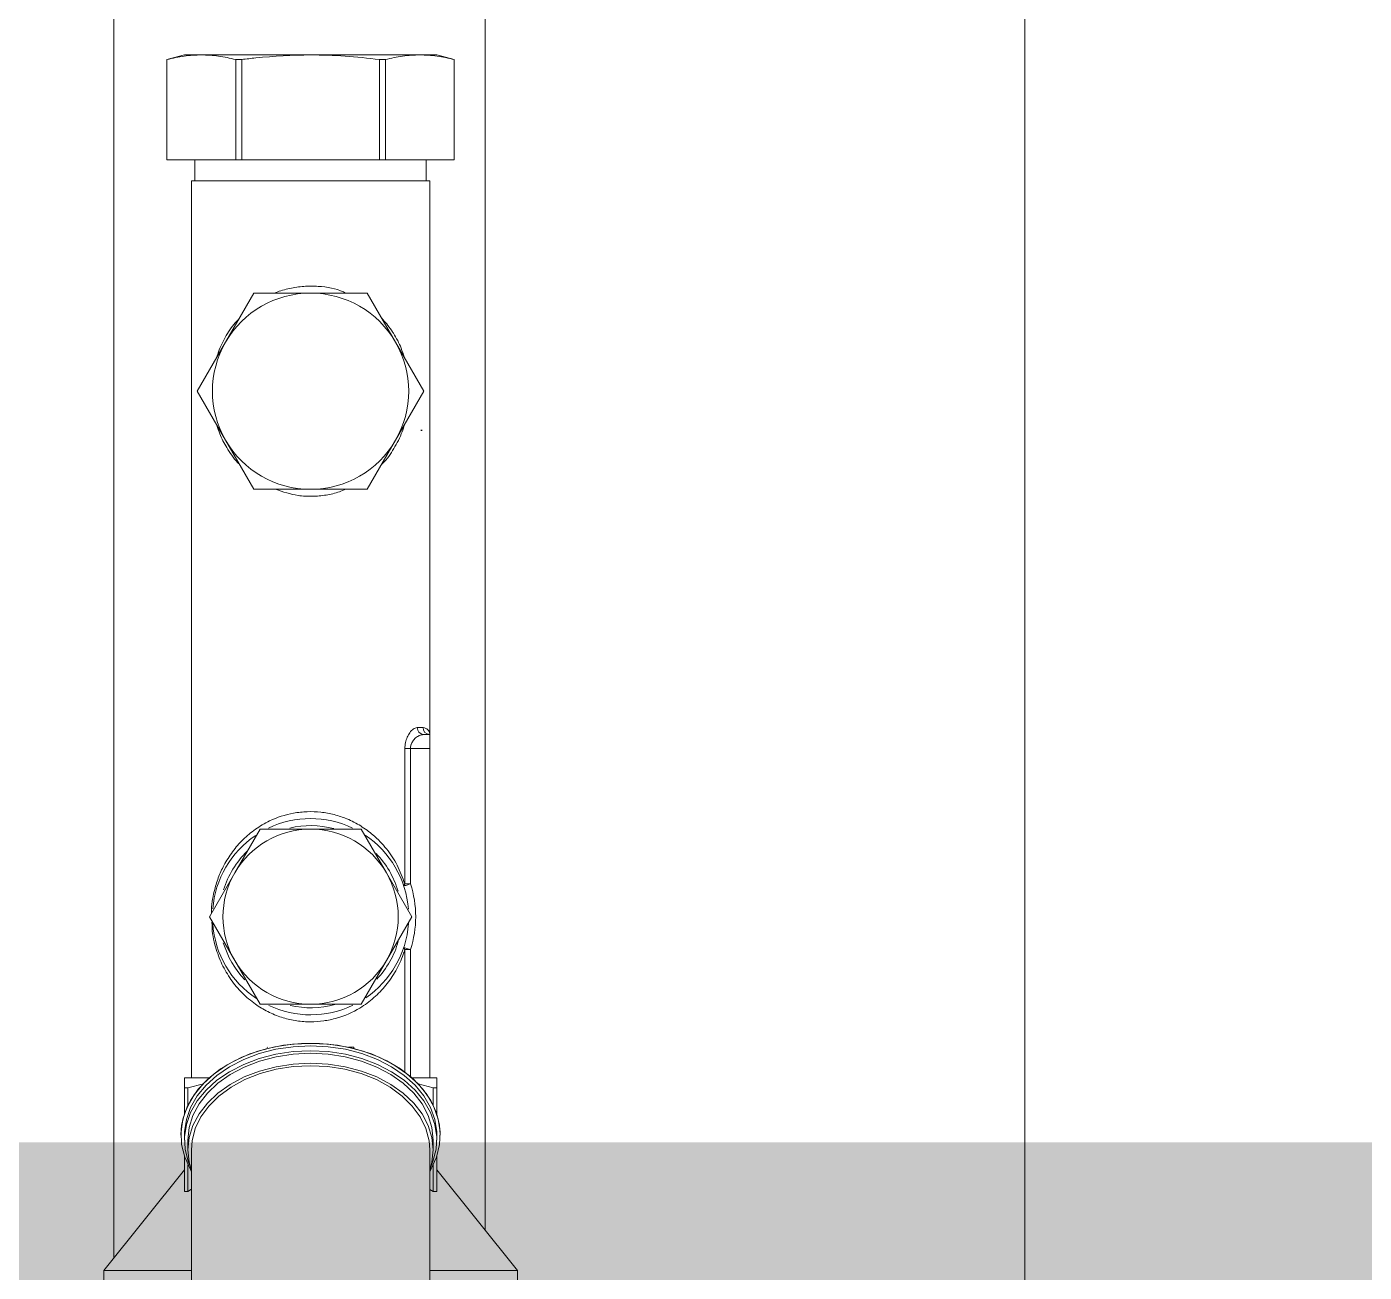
# Model space of a CAD drawing. Extents: x 179183 to 294833, y 947252 to 1004652.
# Drawn here: x 213095.9 to 213394.5, y 983131.8 to 983409.9 of the extents above; entities that cross this region are included whole.
import ezdxf

# ---------------------------------------------------------------- set-up
doc = ezdxf.new("R2010")
doc.units = 0
doc.header["$LTSCALE"] = 1000
doc.linetypes.add('DASH', pattern=[0.35, 0.25, -0.1])
doc.linetypes.add('DASHDOT', pattern=[1, 0.5, -0.25, 0, -0.25])
doc.layers.add('a_shb', color=2, linetype='Continuous')
doc.layers.add('PIPE-暖回水', color=2, linetype='DASH')

# ---------------------------------------------------------------- blocks, each defined once
blk = doc.blocks.new('落地式膨胀箱')
at = {"layer": 'a_shb', "linetype": 'Continuous', "lineweight": 15}
for p, q in [((1003.16, 618.71), (1335.14, 618.71)), ((1337.92, 620.93), (1315.43, 602.94)), ((1353.57, 620.93), (1337.92, 620.93)), ((1337.92, 620.93), (1337.92, 601.37)), ((1067.52, 606.85), (1066.47, 602.94)), ((1089.94, 606.85), (1067.52, 606.85)), ((1067.52, 606.84), (1067.52, 606.85)), ((1067.52, 606.84), (1089.94, 606.84)), ((1089.94, 606.85), (1089.94, 606.84)), ((1089.94, 606.84), (1089.94, 591.49)), ((1304.13, 603.28), (1301.36, 602.3)), ((1305.52, 603.56), (1302.71, 602.86)), ((1306.97, 603.7), (1304.13, 603.28)), ((1307.66, 603.72), (1305.52, 603.56)), ((1309.83, 603.56), (1306.97, 603.7)), ((1307.69, 603.72), (1307.66, 603.72)), ((1312.64, 602.86), (1309.83, 603.56)), ((1066.47, 602.94), (1066.47, 599.16)), ((1094.64, 600.59), (1089.94, 600.59)), ((1294.89, 601.37), (1094.64, 601.37)), ((1094.64, 548.17), (1094.64, 601.37)), ((1294.89, 597.4), (1294.89, 602.94)), ((1298.72, 600.79), (1296.24, 598.77)), ((1297.15, 602.15), (1296.28, 598.67)), ((1297.15, 602.94), (1297.15, 602.15)), ((1302.93, 602.94), (1297.15, 602.94)), ((1301.01, 602.15), (1297.15, 602.15)), ((1299.99, 601.61), (1297.43, 599.84)), ((1301.36, 602.3), (1298.72, 600.79)), ((1301.53, 601.56), (1298.96, 600.09)), ((1302.71, 602.86), (1299.99, 601.61)), ((1302.64, 601.56), (1300.07, 600.09)), ((1303.34, 601.05), (1300.75, 599.68)), ((1304.23, 602.51), (1301.53, 601.56)), ((1305.34, 602.51), (1302.64, 601.56)), ((1305.55, 601.05), (1302.96, 599.68)), ((1306.04, 601.88), (1303.34, 601.05)), ((1306.25, 600.51), (1303.65, 599.25)), ((1306.99, 602.92), (1304.23, 602.51)), ((1308.1, 602.92), (1305.34, 602.51)), ((1308.25, 601.88), (1305.55, 601.05)), ((1308.8, 602.15), (1306.04, 601.88)), ((1308.95, 601.21), (1306.25, 600.51)), ((1307.69, 602.94), (1306.99, 602.92)), ((1308.8, 602.94), (1307.69, 602.94)), ((1310.88, 602.78), (1308.1, 602.92)), ((1311.01, 602.15), (1308.25, 601.88)), ((1311.01, 602.15), (1308.8, 602.15)), ((1311.01, 601.37), (1308.95, 601.21)), ((1313.61, 602.1), (1310.88, 602.78)), ((1313.76, 601.88), (1311.01, 602.15)), ((1350.38, 601.37), (1311.01, 601.37)), ((1320.32, 602.94), (1312.42, 602.94)), ((1315.36, 601.61), (1312.64, 602.86)), ((1314.81, 601.62), (1313.61, 602.1)), ((1315.6, 601.37), (1313.76, 601.88)), ((1320.32, 602.15), (1314.34, 602.15)), ((1315.76, 601.37), (1315.36, 601.61)), ((1319.81, 601.37), (1320.32, 602.15)), ((1320.32, 602.15), (1320.32, 602.94)), ((1066.47, 599.16), (1066.47, 574.77)), ((1141.58, 600.07), (1130.63, 593.74)), ((1152.53, 593.74), (1141.58, 600.07)), ((1258.93, 597.36), (1249.15, 591.71)), ((1268.71, 591.71), (1258.93, 597.36)), ((1295.06, 597.58), (1292.94, 594.88)), ((1296.24, 598.77), (1293.99, 596.28)), ((1296.55, 598.12), (1294.36, 595.7)), ((1297.43, 599.84), (1295.06, 597.58)), ((1297.66, 598.12), (1295.47, 595.7)), ((1298.33, 597.81), (1296.12, 595.47)), ((1298.96, 600.09), (1296.55, 598.12)), ((1300.07, 600.09), (1297.66, 598.12)), ((1300.75, 599.68), (1298.33, 597.81)), ((1300.54, 597.81), (1298.33, 595.47)), ((1301.21, 597.48), (1298.98, 595.22)), ((1302.96, 599.68), (1300.54, 597.81)), ((1303.65, 599.25), (1301.21, 597.48)), ((1292.94, 594.88), (1291.1, 591.79)), ((1293.99, 596.28), (1292.01, 593.38)), ((1294.36, 595.7), (1292.43, 592.88)), ((1295.47, 595.7), (1293.54, 592.88)), ((1296.12, 595.47), (1294.16, 592.7)), ((1298.33, 595.47), (1296.38, 592.7)), ((1298.98, 595.22), (1297, 592.52)), ((1067.52, 590.12), (1067.52, 591.49)), ((1089.94, 591.49), (1067.52, 591.49)), ((1089.94, 591.49), (1089.94, 590.12)), ((1130.63, 593.74), (1119.67, 587.42)), ((1163.49, 587.42), (1152.53, 593.74)), ((1249.15, 591.71), (1239.37, 586.06)), ((1278.49, 586.06), (1268.71, 591.71)), ((1291.1, 591.79), (1289.59, 588.36)), ((1292.01, 593.38), (1290.33, 590.11)), ((1292.43, 592.88), (1290.8, 589.7)), ((1293.54, 592.88), (1291.91, 589.7)), ((1294.16, 592.7), (1292.51, 589.58)), ((1296.38, 592.7), (1294.72, 589.58)), ((1297, 592.52), (1295.32, 589.45)), ((1067.52, 590.12), (1089.94, 590.12)), ((1089.94, 590.12), (1089.94, 559.42)), ((1289.59, 588.36), (1288.43, 584.67)), ((1290.33, 590.11), (1288.99, 586.55)), ((1290.8, 589.7), (1289.5, 586.23)), ((1291.91, 589.7), (1290.6, 586.23)), ((1292.51, 589.58), (1291.18, 586.15)), ((1294.72, 589.58), (1293.4, 586.15)), ((1295.32, 589.45), (1293.98, 586.06)), ((1288.99, 586.55), (1288.01, 582.75)), ((1289.5, 586.23), (1288.54, 582.54)), ((1290.6, 586.23), (1289.65, 582.54)), ((1291.18, 586.15), (1290.22, 582.49)), ((1293.4, 586.15), (1292.43, 582.49)), ((1293.98, 586.06), (1293, 582.44)), ((1288.01, 582.75), (1287.42, 578.8)), ((1288.43, 584.67), (1287.64, 580.79)), ((1288.54, 582.54), (1287.97, 578.69)), ((1289.65, 582.54), (1289.07, 578.69)), ((1290.22, 582.49), (1289.63, 578.67)), ((1292.43, 582.49), (1291.84, 578.67)), ((1293, 582.44), (1292.4, 578.64)), ((1287.64, 580.79), (1287.24, 576.79)), ((1287.42, 578.8), (1287.22, 574.77)), ((1287.24, 576.79), (1287.24, 572.75)), ((1287.97, 578.69), (1287.77, 574.77)), ((1289.07, 578.69), (1288.88, 574.77)), ((1289.63, 578.67), (1289.43, 574.77)), ((1291.84, 578.67), (1291.65, 574.77)), ((1292.4, 578.64), (1292.2, 574.77)), ((1066.47, 574.77), (1066.47, 550.38)), ((1119.67, 574.77), (1119.67, 562.12)), ((1163.49, 562.12), (1163.49, 574.77)), ((1239.37, 574.77), (1239.37, 563.48)), ((1278.49, 563.48), (1278.49, 574.77)), ((1287.22, 574.77), (1287.42, 570.74)), ((1287.77, 574.77), (1287.97, 570.85)), ((1288.88, 574.77), (1289.07, 570.85)), ((1289.43, 574.77), (1289.63, 570.87)), ((1291.65, 574.77), (1291.84, 570.87)), ((1292.2, 574.77), (1292.4, 570.9)), ((1287.24, 572.75), (1287.64, 568.75)), ((1287.42, 570.74), (1288.01, 566.79)), ((1287.97, 570.85), (1288.54, 567.01)), ((1289.07, 570.85), (1289.65, 567.01)), ((1289.63, 570.87), (1290.22, 567.06)), ((1291.84, 570.87), (1292.43, 567.06)), ((1292.4, 570.9), (1293, 567.11)), ((1287.64, 568.75), (1288.43, 564.87)), ((1288.01, 566.79), (1288.99, 563)), ((1288.08, 566.34), (1288.08, 565.14)), ((1288.43, 564.87), (1289.59, 561.18)), ((1288.54, 567.01), (1289.5, 563.32)), ((1289.65, 567.01), (1290.6, 563.32)), ((1290.22, 567.06), (1291.18, 563.4)), ((1292.43, 567.06), (1293.4, 563.4)), ((1293, 567.11), (1293.98, 563.48)), ((1119.67, 562.12), (1130.63, 555.8)), ((1152.53, 555.8), (1163.49, 562.12)), ((1239.37, 563.48), (1249.15, 557.83)), ((1268.71, 557.83), (1278.49, 563.48)), ((1288.99, 563), (1290.33, 559.43)), ((1289.5, 563.32), (1290.8, 559.85)), ((1290.6, 563.32), (1291.91, 559.85)), ((1291.18, 563.4), (1292.51, 559.97)), ((1293.4, 563.4), (1294.72, 559.97)), ((1293.98, 563.48), (1295.32, 560.09)), ((1067.52, 558.06), (1067.52, 559.42)), ((1089.94, 559.42), (1067.52, 559.42)), ((1089.94, 559.42), (1089.94, 558.06)), ((1289.59, 561.18), (1291.1, 557.76)), ((1290.33, 559.43), (1292.01, 556.16)), ((1290.8, 559.85), (1292.43, 556.67)), ((1291.91, 559.85), (1293.54, 556.67)), ((1292.51, 559.97), (1294.16, 556.84)), ((1294.72, 559.97), (1296.38, 556.84)), ((1295.32, 560.09), (1297, 557.02)), ((1067.52, 558.06), (1089.94, 558.06)), ((1089.94, 558.06), (1089.94, 542.7)), ((1130.63, 555.8), (1141.58, 549.48)), ((1141.58, 549.48), (1152.53, 555.8)), ((1249.15, 557.83), (1258.93, 552.19)), ((1258.93, 552.19), (1268.71, 557.83)), ((1291.1, 557.76), (1292.94, 554.66)), ((1292.01, 556.16), (1293.99, 553.26)), ((1292.43, 556.67), (1294.36, 553.84)), ((1293.54, 556.67), (1295.47, 553.84)), ((1294.16, 556.84), (1296.12, 554.08)), ((1296.38, 556.84), (1298.33, 554.08)), ((1297, 557.02), (1298.98, 554.33)), ((1221.38, 553.72), (1251.59, 553.72)), ((1221.38, 553.72), (1221.38, 552.48)), ((1251.59, 552.48), (1221.38, 552.48)), ((1221.38, 552.48), (1221.38, 548.17)), ((1251.59, 552.48), (1251.59, 553.72)), ((1251.59, 552.48), (1251.69, 552.77)), ((1251.69, 552.77), (1251.78, 553.05)), ((1251.78, 553.05), (1251.87, 553.3)), ((1251.87, 553.3), (1251.94, 553.53)), ((1251.94, 553.53), (1252, 553.71)), ((1252, 553.71), (1252.05, 553.85)), ((1252.05, 553.85), (1252.07, 553.94)), ((1252.07, 553.94), (1252.08, 553.96)), ((1265.78, 553.96), (1265.79, 553.94)), ((1265.79, 553.94), (1265.82, 553.85)), ((1265.82, 553.85), (1265.87, 553.71)), ((1265.87, 553.71), (1265.93, 553.53)), ((1265.93, 553.53), (1266, 553.3)), ((1266, 553.3), (1266.09, 553.05)), ((1266.09, 553.05), (1266.18, 552.77)), ((1266.18, 552.77), (1266.27, 552.48)), ((1266.27, 553.72), (1266.27, 552.48)), ((1266.27, 553.72), (1293.61, 553.72)), ((1294.6, 552.48), (1266.27, 552.48)), ((1292.94, 554.66), (1295.06, 551.96)), ((1293.99, 553.26), (1296.24, 550.77)), ((1294.36, 553.84), (1296.55, 551.42)), ((1295.47, 553.84), (1297.66, 551.42)), ((1296.12, 554.08), (1298.33, 551.74)), ((1298.33, 554.08), (1300.54, 551.74)), ((1298.98, 554.33), (1301.21, 552.07)), ((1066.47, 550.38), (1066.47, 546.61)), ((1216.69, 549.65), (1216.69, 550.94)), ((1218.25, 549.54), (1218.25, 548.17)), ((1294.89, 546.61), (1294.89, 552.14)), ((1295.06, 551.96), (1297.43, 549.7)), ((1296.24, 550.77), (1298.72, 548.75)), ((1296.28, 550.74), (1297.15, 547.39)), ((1296.55, 551.42), (1298.96, 549.46)), ((1297.43, 549.7), (1299.99, 547.93)), ((1297.66, 551.42), (1300.07, 549.46)), ((1298.33, 551.74), (1300.75, 549.86)), ((1300.54, 551.74), (1302.96, 549.86)), ((1300.75, 549.86), (1303.34, 548.5)), ((1301.21, 552.07), (1303.65, 550.29)), ((1302.96, 549.86), (1305.55, 548.5)), ((1303.65, 550.29), (1306.25, 549.04)), ((1066.47, 546.61), (1067.52, 542.69)), ((1089.94, 548.95), (1094.64, 548.95)), ((1094.64, 548.17), (1218.25, 548.17)), ((1221.38, 548.17), (1218.25, 548.17)), ((1294.89, 548.17), (1221.38, 548.17)), ((1301.01, 547.39), (1297.15, 547.39)), ((1297.15, 547.39), (1297.15, 546.61)), ((1302.93, 546.61), (1297.15, 546.61)), ((1298.72, 548.75), (1301.36, 547.24)), ((1298.96, 549.46), (1301.53, 547.99)), ((1299.99, 547.93), (1302.71, 546.68)), ((1300.07, 549.46), (1302.64, 547.99)), ((1301.36, 547.24), (1304.13, 546.26)), ((1301.53, 547.99), (1304.23, 547.03)), ((1302.64, 547.99), (1305.34, 547.03)), ((1302.71, 546.68), (1305.52, 545.98)), ((1303.34, 548.5), (1306.04, 547.67)), ((1304.23, 547.03), (1306.99, 546.62)), ((1305.34, 547.03), (1308.1, 546.62)), ((1305.55, 548.5), (1308.25, 547.67)), ((1306.04, 547.67), (1308.8, 547.39)), ((1306.25, 549.04), (1308.95, 548.33)), ((1306.99, 546.62), (1307.69, 546.61)), ((1307.69, 546.61), (1308.8, 546.61)), ((1308.1, 546.62), (1310.88, 546.76)), ((1308.25, 547.67), (1311.01, 547.39)), ((1308.8, 547.39), (1311.01, 547.39)), ((1308.95, 548.33), (1311.01, 548.17)), ((1309.83, 545.98), (1312.64, 546.68)), ((1310.88, 546.76), (1313.61, 547.44)), ((1311.01, 548.17), (1350.38, 548.17)), ((1311.01, 547.39), (1313.76, 547.67)), ((1320.32, 546.61), (1312.42, 546.61)), ((1312.64, 546.68), (1315.36, 547.93)), ((1313.61, 547.44), (1314.81, 547.92)), ((1313.76, 547.67), (1315.6, 548.17)), ((1320.32, 547.39), (1314.34, 547.39)), ((1315.36, 547.93), (1315.76, 548.17)), ((1315.43, 546.61), (1337.92, 528.61)), ((1320.32, 547.39), (1319.86, 548.17)), ((1320.32, 546.61), (1320.32, 547.39)), ((1337.92, 548.17), (1337.92, 528.61)), ((1304.13, 546.26), (1306.97, 545.84)), ((1305.52, 545.98), (1307.66, 545.82)), ((1306.97, 545.84), (1309.83, 545.98)), ((1307.66, 545.82), (1307.69, 545.82)), ((1089.94, 542.7), (1067.52, 542.7)), ((1067.52, 542.69), (1067.52, 542.7)), ((1067.52, 542.69), (1089.94, 542.69)), ((1089.94, 542.7), (1089.94, 542.69)), ((1010.1, 535.78), (1328.97, 535.78)), ((1337.92, 528.61), (1353.57, 528.61)), ((1010.1, 415.29), (1517.07, 415.29))]:
    blk.add_line(p, q, dxfattribs=at)
at = {"layer": 'a_shb', "color": 1, "linetype": 'DASHDOT'}
blk.add_line((-2600, 550), (1900, 550), dxfattribs=at)
at = {"layer": 'a_shb', "linetype": 'Continuous', "lineweight": 15}
for centre, radius, start, end in [((1141.58, 574.77), 21.91, 60, 120), ((1258.93, 574.77), 21.91, 94.5488, 146.0028), ((1258.93, 574.77), 19.56, 60, 120), ((1258.93, 574.77), 21.91, 33.4519, 86.0323), ((1141.58, 574.77), 21.91, 120, 180), ((1141.58, 574.77), 21.91, 0, 60), ((1258.93, 574.77), 19.56, 120, 180), ((1258.93, 574.77), 20.34, 107.0659, 135.9215), ((1258.93, 574.77), 20.34, 46.1764, 73.3182), ((1258.93, 574.77), 19.56, 0, 60), ((1258.93, 574.77), 21.91, 154.5768, 205.3263), ((1258.93, 574.77), 21.91, 334.4296, 25.2889), ((1258.93, 574.77), 20.34, 166.7805, 194.7298), ((1258.93, 574.77), 20.34, 344.4909, 12.9448), ((1141.58, 574.77), 21.91, 180, 240), ((1141.58, 574.77), 21.91, 300, 0), ((1258.93, 574.77), 19.56, 180, 240), ((1258.93, 574.77), 19.56, 300, 0), ((1258.93, 574.77), 21.91, 213.7377, 265.6787), ((1258.93, 574.77), 21.91, 274.0627, 325.7742), ((1258.93, 574.77), 20.34, 225.9709, 253.7214), ((1258.93, 574.77), 20.34, 285.6326, 313.4482), ((1141.58, 574.77), 21.91, 240, 300), ((1258.93, 574.77), 19.56, 240, 300), ((1252.04, 553.44), 0.522, 85.1895, 148.5158), ((1258.93, 574.77), 23.47, 251.7783, 288.2217), ((1265.83, 553.44), 0.522, 31.4799, 94.8148), ((1216.76, 549.46), 1.49, 3.3155, 92.9754), ((1216.73, 548.13), 1.52, 1.6799, 91.5925)]:
    blk.add_arc(centre, radius, start, end, dxfattribs=at)
for points, knots in [([(1066.47, 599.16), (1066.52, 600.44), (1066.62, 603.01), (1067.22, 605.56), (1067.52, 606.84)], [0, 0, 0, 0, 0.498899, 1, 1, 1, 1]), ([(1294.89, 602.94), (1294.97, 602.94), (1295.13, 602.94), (1296.11, 602.94), (1296.9, 602.94), (1297.15, 602.94)], [0, 0, 0, 0, 0.401993, 0.809707, 1, 1, 1, 1]), ([(1067.52, 591.49), (1067.22, 592.76), (1066.63, 595.31), (1066.52, 597.88), (1066.47, 599.16)], [0, 0, 0, 0, 0.499046, 1, 1, 1, 1]), ([(1125.4, 590.73), (1125.69, 591.02), (1126.93, 592.27), (1129.56, 593.88), (1132.21, 595.21), (1133.83, 595.67), (1134.1, 595.75)], [0, 0, 0, 0, 0.122606, 0.521777, 0.920601, 1, 1, 1, 1]), ([(1149.18, 595.68), (1149.82, 595.48), (1151.6, 594.93), (1154.38, 593.4), (1156.67, 591.95), (1157.76, 590.79), (1157.89, 590.65)], [0, 0, 0, 0, 0.1927128, 0.5285855, 0.9439647, 1, 1, 1, 1]), ([(1251.59, 553.72), (1250.18, 554.24), (1247.36, 555.29), (1243.74, 557.72), (1240.83, 560.49), (1238.61, 563.52), (1237.09, 566.44), (1236.07, 569.47), (1235.51, 572.46), (1235.41, 575.53), (1235.83, 579.48), (1237.17, 583.48), (1239.34, 587.15), (1241.66, 589.92), (1244.37, 592.27), (1247.25, 594.08), (1250.22, 595.44), (1253.66, 596.43), (1256.42, 597.01), (1258.08, 596.91), (1258.15, 596.91)], [0, 0, 0, 0, 0.072654, 0.144559, 0.216422, 0.270867, 0.325243, 0.370396, 0.415514, 0.460653, 0.505798, 0.591155, 0.649139, 0.7072, 0.766913, 0.82664, 0.876451, 0.92619, 0.996756, 1, 1, 1, 1]), ([(1260.18, 596.79), (1261.04, 596.77), (1262.77, 596.73), (1265.78, 596.03), (1269.14, 594.86), (1272.6, 592.92), (1275.66, 590.48), (1278.11, 587.72), (1279.99, 584.73), (1281.3, 581.76), (1282.12, 578.65), (1282.38, 576.33), (1282.42, 574.05), (1282.26, 571.83), (1281.45, 567.99), (1279.71, 564.1), (1277.07, 560.54), (1274.28, 557.86), (1271.07, 555.68), (1268.31, 554.38), (1266.64, 553.84), (1266.27, 553.72)], [0, 0, 0, 0, 0.0381, 0.076747, 0.142983, 0.20936, 0.274227, 0.339036, 0.390978, 0.442858, 0.489738, 0.536585, 0.546657, 0.591075, 0.635514, 0.723242, 0.786679, 0.850197, 0.915778, 0.981306, 1, 1, 1, 1]), ([(1066.47, 574.77), (1066.6, 578.87), (1066.76, 584), (1067.39, 589.09), (1067.52, 590.12)], [0, 0, 0, 0, 0.797975, 1, 1, 1, 1]), ([(1119.67, 587.42), (1119.67, 586.39), (1119.67, 582.2), (1119.67, 577.97), (1119.67, 574.77)], [0, 0, 0, 0, 0.244492, 1, 1, 1, 1]), ([(1163.49, 574.77), (1163.49, 577.97), (1163.49, 582.2), (1163.49, 586.39), (1163.49, 587.42)], [0, 0, 0, 0, 0.755508, 1, 1, 1, 1]), ([(1239.37, 586.06), (1239.37, 585.14), (1239.37, 581.4), (1239.37, 577.62), (1239.37, 574.77)], [0, 0, 0, 0, 0.245667, 1, 1, 1, 1]), ([(1278.49, 574.77), (1278.49, 577.62), (1278.49, 581.4), (1278.49, 585.14), (1278.49, 586.06)], [0, 0, 0, 0, 0.754333, 1, 1, 1, 1]), ([(1119.67, 566.98), (1119.59, 567.14), (1118.63, 568.89), (1118.14, 572.2), (1118.07, 576.28), (1118.59, 579.47), (1119.16, 581.62), (1119.64, 582.61), (1119.67, 582.68)], [0, 0, 0, 0, 0.034402, 0.390266, 0.588326, 0.786452, 0.984532, 1, 1, 1, 1]), ([(1163.49, 582.59), (1164.05, 580.94), (1164.93, 578.32), (1165.12, 574.41), (1164.83, 571.3), (1164.26, 568.78), (1163.68, 567.41), (1163.49, 566.96)], [0, 0, 0, 0, 0.3287284, 0.5209337, 0.7131532, 0.9053136, 1, 1, 1, 1]), ([(1288.08, 584.4), (1288.08, 584.4), (1288.07, 584.42), (1288.1, 584.43), (1288.13, 584.44)], [0, 0, 0, 0, 0.105508, 1, 1, 1, 1]), ([(1067.52, 559.42), (1067.22, 561.97), (1066.63, 567.07), (1066.52, 572.2), (1066.47, 574.77)], [0, 0, 0, 0, 0.499042, 1, 1, 1, 1]), ([(1288.08, 565.14), (1288.08, 565.14), (1288.07, 565.12), (1288.12, 565.1), (1288.21, 565.09), (1288.26, 565.09)], [0, 0, 0, 0, 0.0557001, 0.5279255, 1, 1, 1, 1]), ([(1133.91, 553.9), (1133.27, 554.1), (1131.36, 554.68), (1129.46, 555.75), (1127.21, 557.19), (1126.13, 558.14), (1125.27, 558.89)], [0, 0, 0, 0, 0.1926136, 0.5699836, 0.6549436, 1, 1, 1, 1]), ([(1157.95, 558.93), (1157.88, 558.85), (1156.85, 557.72), (1154.42, 556.16), (1151.52, 554.56), (1149.61, 553.97), (1149.08, 553.81)], [0, 0, 0, 0, 0.032975, 0.440143, 0.847102, 1, 1, 1, 1]), ([(1066.47, 550.38), (1066.52, 551.66), (1066.62, 554.23), (1067.22, 556.78), (1067.52, 558.06)], [0, 0, 0, 0, 0.498904, 1, 1, 1, 1]), ([(1216.69, 550.94), (1216.75, 551.24), (1216.88, 551.8), (1217.74, 552.61), (1218.8, 553.21), (1220.02, 553.63), (1220.93, 553.69), (1221.38, 553.72)], [0, 0, 0, 0, 0.24736, 0.466468, 0.652051, 0.824693, 1, 1, 1, 1]), ([(1221.38, 552.48), (1221.11, 552.46), (1220.8, 552.43), (1220.23, 552.25), (1219.63, 551.93), (1218.94, 551.29), (1218.38, 550.45), (1218.3, 549.86), (1218.25, 549.54)], [0, 0, 0, 0, 0.139879, 0.157499, 0.321013, 0.507796, 0.73775, 1, 1, 1, 1]), ([(1067.52, 542.7), (1067.22, 543.98), (1066.63, 546.53), (1066.52, 549.09), (1066.47, 550.38)], [0, 0, 0, 0, 0.499041, 1, 1, 1, 1]), ([(1218.25, 548.17), (1218.25, 548.17), (1218.2, 548.17), (1217.81, 548.19), (1217.05, 548.44), (1216.81, 549.24), (1216.69, 549.65)], [0, 0, 0, 0, 0.004501, 0.068754, 0.525717, 1, 1, 1, 1]), ([(1297.15, 546.61), (1296.9, 546.61), (1296.12, 546.61), (1295.14, 546.61), (1294.98, 546.61), (1294.89, 546.61)], [0, 0, 0, 0, 0.190293, 0.592602, 1, 1, 1, 1])]:
    blk.add_open_spline(points, degree=3, knots=knots, dxfattribs=at)

msp = doc.modelspace()

# ---------------------------------------------------------------- linework, layer by layer
at = {"layer": 'PIPE-暖回水', "linetype": 'DASH', "const_width": 40}
msp.add_lwpolyline([(211721.5, 983140.8), (215239.55, 983140.8)], dxfattribs=at)

# ---------------------------------------------------------------- block references
at = {"layer": 'a_shb', "xscale": -1, "rotation": 90}
msp.add_blockref('落地式膨胀箱', (213734.05, 984470.13), dxfattribs=at)

doc.saveas('drawing.dxf')
